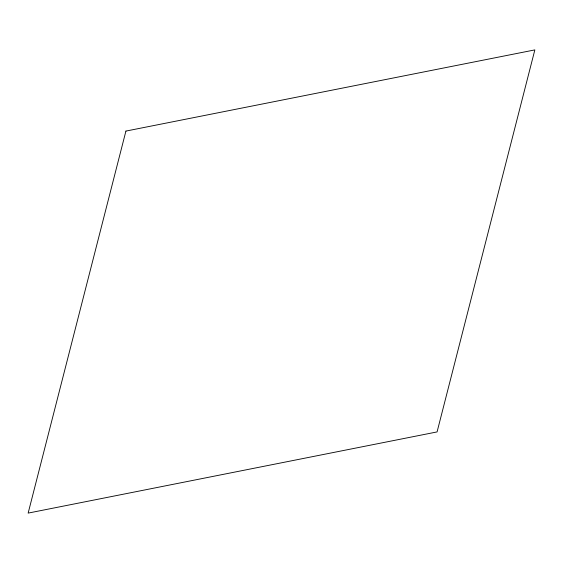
<?xml version="1.0" encoding="UTF-8"?>
<svg xmlns="http://www.w3.org/2000/svg" width="563" height="563" viewBox="0 0 563 563"><rect width="100%" height="100%" fill="white"/><g stroke="black" fill="none" stroke-linecap="round" stroke-linejoin="round"><path stroke-width="0.84" d="M125.922 131.08L28.15 513.104L437.078 431.92L534.85 49.896L125.922 131.08"/></g></svg>
